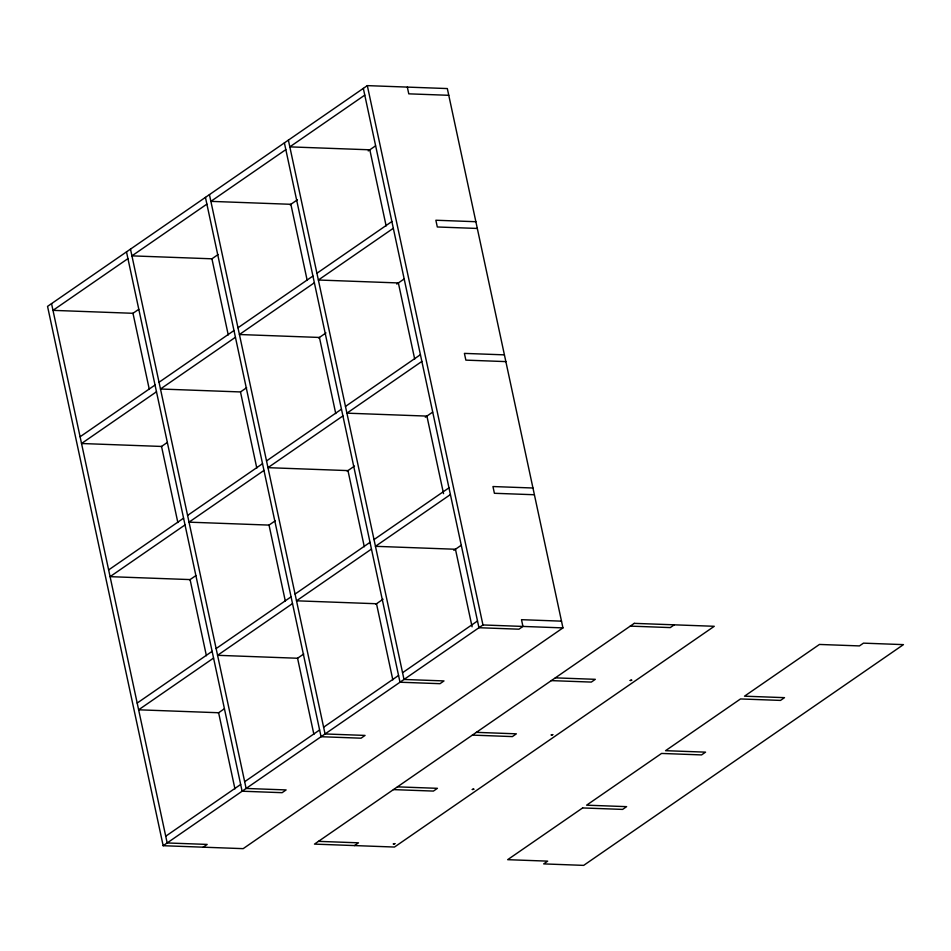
<?xml version="1.0" encoding="UTF-8"?>
<svg xmlns="http://www.w3.org/2000/svg" width="951" height="951" viewBox="0 0 951 951"><rect width="100%" height="100%" fill="white"/><g stroke="black" fill="none" stroke-linecap="round" stroke-linejoin="round"><path stroke-width="1.43" d="M393.357 843.894L394.843 843.585M394.855 843.751L393.381 844.036M472.302 789.401L473.788 789.092M473.788 789.259L472.35 789.556M551.247 734.897L552.733 734.588M552.733 734.754L551.295 735.052M630.192 680.405L631.678 680.096M631.642 680.298L630.24 680.559M367.324 85.626L47.55 306.377L163.168 845.712L243.171 848.649L562.944 627.898L447.327 88.562L367.324 85.626L482.953 624.962L163.168 845.712M127.945 258.624L52.994 310.359L132.985 313.295L149.307 389.423M206.89 204.12L131.939 255.867L211.93 258.803L228.252 334.93M285.823 149.628L210.884 201.362L290.875 204.299L307.197 280.426M364.768 95.124L289.829 146.87L369.82 149.806L386.142 225.934M132.653 313.533L138.763 309.313M211.99 258.767L218.088 254.547M290.103 204.834L297.425 199.781M368.215 150.912L375.538 145.86M80.086 436.771L155.037 385.024M159.031 382.266L233.982 330.532M237.976 327.774L312.927 276.028M316.921 273.27L391.871 221.535M156.487 391.764L81.536 443.511L161.539 446.447L177.861 522.575M235.432 337.272L160.481 389.007L240.484 391.943L256.806 468.082M314.377 282.768L239.426 334.514L319.429 337.45L335.751 413.578M393.322 228.276L318.371 280.01L398.374 282.946L414.695 359.086M161.194 446.673L167.305 442.465M240.532 391.907L246.642 387.699M318.644 337.985L325.967 332.933M396.757 284.064L404.08 279.012M108.64 569.911L183.579 518.176M187.585 515.418L262.524 463.684M266.53 460.914L341.468 409.18M345.475 406.422L420.413 354.687M185.029 524.916L110.078 576.663L190.081 579.587L206.403 655.726M263.974 470.424L189.023 522.158L269.026 525.095L285.348 601.222M342.919 415.92L267.968 467.666L347.971 470.602L364.292 546.73M421.864 361.428L346.913 413.162L426.916 416.098L443.546 493.664M189.748 579.825L195.847 575.617M269.074 525.059L275.184 520.851M347.186 471.137L354.509 466.073M425.299 417.204L432.622 412.152M137.182 703.062L212.132 651.328M216.127 648.57L291.077 596.824M295.072 594.066L370.022 542.332M374.016 539.574L448.967 487.827M213.571 658.068L138.62 709.803L218.623 712.739L234.945 788.866M292.516 603.564L217.565 655.31L297.568 658.247L303.726 653.991M371.461 549.072L296.51 600.806L376.513 603.742L392.834 679.882M450.405 494.568L375.455 546.314L455.458 549.25L472.088 626.816M218.29 712.977L224.388 708.757M375.74 604.277L383.063 599.225M453.853 550.356L461.176 545.303M165.724 836.214L240.674 784.468M244.669 781.71L319.619 729.976M323.613 727.218L398.564 675.472M402.558 672.714L477.509 620.979M203.169 847.186L207.175 844.417L167.174 842.955L51.544 303.619M354.485 845.582L358.479 842.824L318.478 841.35M674.259 624.831L670.265 627.589L630.263 626.115M448.765 95.302L408.775 93.84L407.325 87.1M475.869 221.714L435.867 220.24L437.317 226.98L477.319 228.454M504.41 354.854L464.409 353.392L465.859 360.132L505.861 361.606M532.952 488.006L492.963 486.543L494.401 493.284L534.403 494.746M561.506 621.158L521.505 619.683L522.943 626.424L518.949 629.193L478.947 627.719L363.33 88.384M482.953 624.962L562.944 627.898M555.313 677.861L595.314 679.323L591.32 682.081L551.318 680.619M476.368 732.353L516.369 733.827L512.375 736.585L472.374 735.111M397.423 786.857L437.424 788.32L433.43 791.077L393.429 789.615M288.379 140.13L404.009 679.454L443.998 680.928L440.004 683.686L400.002 682.224L284.385 142.888M209.434 194.622L325.064 733.958L365.053 735.42L361.059 738.19L321.058 736.716L205.44 197.38M297.568 658.247L313.889 734.374M130.489 249.126L246.119 788.45L286.12 789.924L282.114 792.682L242.113 791.22L126.495 251.884M634.258 623.357L314.484 844.108L394.487 847.044L714.26 626.293L634.258 623.357M582.618 807.946L507.668 859.68L547.669 861.142L543.675 863.9L583.676 865.374L903.45 644.623L863.449 643.149L859.454 645.919L819.453 644.445L744.502 696.18L784.504 697.654L780.509 700.412L740.508 698.949L665.557 750.684L705.559 752.146L701.565 754.916L661.563 753.442L586.612 805.176L626.614 806.65L622.62 809.408L582.618 807.946"/></g></svg>
